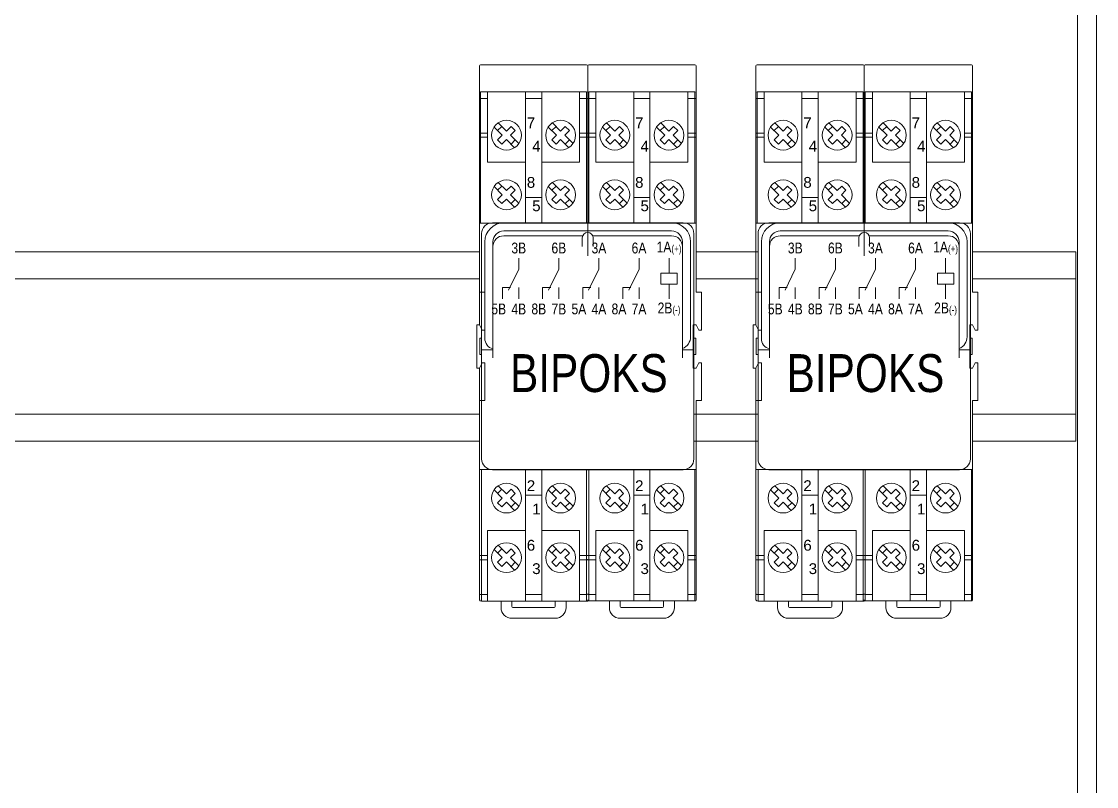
# Model space of a CAD drawing. Header units: millimetres. Extents: x 4137 to 6698, y 1400 to 3585.
# Drawn here: x 5583.4 to 5781.9, y 2159.5 to 2300.8 of the extents above; entities that cross this region are included whole.
import ezdxf

# ---------------------------------------------------------------- set-up
doc = ezdxf.new("R2010")
doc.units = ezdxf.units.MM
doc.layers.add('000-PI-Oprema', color=30, linetype='Continuous', lineweight=5)
doc.layers.add('000-PI-ORMAR', color=2, linetype='Continuous')
doc.layers.add('002-PI-Kabelska kanalica', color=150, linetype='Continuous')
doc.styles.add('NUOVO', font='txt.shx', dxfattribs={"width": 0.8, "height": 0.8})
doc.styles.get("Standard").update_dxf_attribs({"font": 'arial.ttf'})

msp = doc.modelspace()

# ---------------------------------------------------------------- linework, layer by layer
at = {"layer": '000-PI-Oprema', "color": 0, "linetype": 'ByBlock', "lineweight": 0}
for p, q in [((5668.2, 2292.78), (5687.8, 2292.78)), ((5688.2, 2292.78), (5707.8, 2292.78)), ((5719.26, 2292.78), (5738.86, 2292.78)), ((5739.26, 2292.78), (5758.86, 2292.78)), ((5668, 2292.58), (5668, 2244.78)), ((5688, 2292.58), (5688, 2257.53)), ((5708, 2292.58), (5708, 2250.78)), ((5719.06, 2292.58), (5719.06, 2244.78)), ((5739.06, 2292.58), (5739.06, 2257.53)), ((5759.06, 2292.58), (5759.06, 2250.78)), ((5668.2, 2287.78), (5668.2, 2263.53)), ((5668.2, 2287.78), (5687.8, 2287.78)), ((5669.5, 2287.78), (5669.5, 2274.78)), ((5676.5, 2287.78), (5676.5, 2263.53)), ((5679.5, 2287.78), (5679.5, 2263.53)), ((5686.5, 2287.78), (5686.5, 2274.78)), ((5687.8, 2287.78), (5687.8, 2263.53)), ((5688.2, 2287.78), (5688.2, 2263.53)), ((5688.2, 2287.78), (5707.8, 2287.78)), ((5689.5, 2287.78), (5689.5, 2274.78)), ((5696.5, 2287.78), (5696.5, 2263.53)), ((5699.5, 2287.78), (5699.5, 2263.53)), ((5706.5, 2287.78), (5706.5, 2274.78)), ((5707.8, 2287.78), (5707.8, 2263.53)), ((5719.26, 2287.78), (5719.26, 2263.53)), ((5719.26, 2287.78), (5738.86, 2287.78)), ((5720.56, 2287.78), (5720.56, 2274.78)), ((5727.56, 2287.78), (5727.56, 2263.53)), ((5730.56, 2287.78), (5730.56, 2263.53)), ((5737.56, 2287.78), (5737.56, 2274.78)), ((5738.86, 2287.78), (5738.86, 2263.53)), ((5739.26, 2287.78), (5739.26, 2263.53)), ((5739.26, 2287.78), (5758.86, 2287.78)), ((5740.56, 2287.78), (5740.56, 2274.78)), ((5747.56, 2287.78), (5747.56, 2263.53)), ((5750.56, 2287.78), (5750.56, 2263.53)), ((5757.56, 2287.78), (5757.56, 2274.78)), ((5758.86, 2287.78), (5758.86, 2263.53)), ((5669.5, 2286.56), (5668.2, 2286.56)), ((5679.5, 2286.56), (5676.5, 2286.56)), ((5687.8, 2286.56), (5686.5, 2286.56)), ((5689.5, 2286.56), (5688.2, 2286.56)), ((5699.5, 2286.56), (5696.5, 2286.56)), ((5707.8, 2286.56), (5706.5, 2286.56)), ((5720.56, 2286.56), (5719.26, 2286.56)), ((5730.56, 2286.56), (5727.56, 2286.56)), ((5738.86, 2286.56), (5737.56, 2286.56)), ((5740.56, 2286.56), (5739.26, 2286.56)), ((5750.56, 2286.56), (5747.56, 2286.56)), ((5758.86, 2286.56), (5757.56, 2286.56)), ((5670.7, 2281.29), (5672.22, 2279.78)), ((5671.37, 2280.63), (5672.15, 2281.4)), ((5671.48, 2282.07), (5673, 2280.56)), ((5673, 2280.56), (5673.84, 2281.4)), ((5673.84, 2281.4), (5674.62, 2280.63)), ((5680.7, 2281.29), (5682.22, 2279.78)), ((5681.37, 2280.63), (5682.15, 2281.4)), ((5681.48, 2282.07), (5683, 2280.56)), ((5683, 2280.56), (5683.84, 2281.4)), ((5683.84, 2281.4), (5684.62, 2280.63)), ((5690.7, 2281.29), (5692.22, 2279.78)), ((5691.37, 2280.63), (5692.15, 2281.4)), ((5691.48, 2282.07), (5693, 2280.56)), ((5693, 2280.56), (5693.84, 2281.4)), ((5693.84, 2281.4), (5694.62, 2280.63)), ((5700.7, 2281.29), (5702.22, 2279.78)), ((5701.37, 2280.63), (5702.15, 2281.4)), ((5701.48, 2282.07), (5703, 2280.56)), ((5703, 2280.56), (5703.84, 2281.4)), ((5703.84, 2281.4), (5704.62, 2280.63)), ((5721.76, 2281.29), (5723.28, 2279.78)), ((5722.43, 2280.63), (5723.21, 2281.4)), ((5722.54, 2282.07), (5724.06, 2280.56)), ((5724.06, 2280.56), (5724.91, 2281.4)), ((5724.91, 2281.4), (5725.68, 2280.63)), ((5731.76, 2281.29), (5733.28, 2279.78)), ((5732.43, 2280.63), (5733.21, 2281.4)), ((5732.54, 2282.07), (5734.06, 2280.56)), ((5734.06, 2280.56), (5734.91, 2281.4)), ((5734.91, 2281.4), (5735.68, 2280.63)), ((5741.76, 2281.29), (5743.28, 2279.78)), ((5742.43, 2280.63), (5743.21, 2281.4)), ((5742.54, 2282.07), (5744.06, 2280.56)), ((5744.06, 2280.56), (5744.91, 2281.4)), ((5744.91, 2281.4), (5745.68, 2280.63)), ((5751.76, 2281.29), (5753.28, 2279.78)), ((5752.43, 2280.63), (5753.21, 2281.4)), ((5752.54, 2282.07), (5754.06, 2280.56)), ((5754.06, 2280.56), (5754.91, 2281.4)), ((5754.91, 2281.4), (5755.68, 2280.63)), ((5668, 2279.4), (5669.5, 2279.4)), ((5668.2, 2280.19), (5669.5, 2280.19)), ((5671.37, 2278.93), (5672.22, 2279.78)), ((5671.37, 2278.93), (5672.15, 2278.15)), ((5672.15, 2278.15), (5673, 2279)), ((5673, 2279), (5674.51, 2277.48)), ((5673.77, 2279.78), (5674.62, 2280.63)), ((5673.77, 2279.78), (5675.29, 2278.26)), ((5673.84, 2278.15), (5674.62, 2278.93)), ((5681.37, 2278.93), (5682.22, 2279.78)), ((5681.37, 2278.93), (5682.15, 2278.15)), ((5682.15, 2278.15), (5683, 2279)), ((5683, 2279), (5684.51, 2277.48)), ((5683.77, 2279.78), (5684.62, 2280.63)), ((5683.77, 2279.78), (5685.29, 2278.26)), ((5683.84, 2278.15), (5684.62, 2278.93)), ((5687.8, 2280.19), (5686.5, 2280.19)), ((5688, 2279.4), (5686.5, 2279.4)), ((5688, 2279.4), (5689.5, 2279.4)), ((5688.2, 2280.19), (5689.5, 2280.19)), ((5691.37, 2278.93), (5692.22, 2279.78)), ((5691.37, 2278.93), (5692.15, 2278.15)), ((5692.15, 2278.15), (5693, 2279)), ((5693, 2279), (5694.51, 2277.48)), ((5693.77, 2279.78), (5694.62, 2280.63)), ((5693.77, 2279.78), (5695.29, 2278.26)), ((5693.84, 2278.15), (5694.62, 2278.93)), ((5701.37, 2278.93), (5702.22, 2279.78)), ((5701.37, 2278.93), (5702.15, 2278.15)), ((5702.15, 2278.15), (5703, 2279)), ((5703, 2279), (5704.51, 2277.48)), ((5703.77, 2279.78), (5704.62, 2280.63)), ((5703.77, 2279.78), (5705.29, 2278.26)), ((5703.84, 2278.15), (5704.62, 2278.93)), ((5707.8, 2280.19), (5706.5, 2280.19)), ((5708, 2279.4), (5706.5, 2279.4)), ((5719.06, 2279.4), (5720.56, 2279.4)), ((5719.26, 2280.19), (5720.56, 2280.19)), ((5722.43, 2278.93), (5723.28, 2279.78)), ((5722.43, 2278.93), (5723.21, 2278.15)), ((5723.21, 2278.15), (5724.06, 2279)), ((5724.06, 2279), (5725.57, 2277.48)), ((5724.84, 2279.78), (5725.68, 2280.63)), ((5724.84, 2279.78), (5726.35, 2278.26)), ((5724.91, 2278.15), (5725.68, 2278.93)), ((5732.43, 2278.93), (5733.28, 2279.78)), ((5732.43, 2278.93), (5733.21, 2278.15)), ((5733.21, 2278.15), (5734.06, 2279)), ((5734.06, 2279), (5735.57, 2277.48)), ((5734.84, 2279.78), (5735.68, 2280.63)), ((5734.84, 2279.78), (5736.35, 2278.26)), ((5734.91, 2278.15), (5735.68, 2278.93)), ((5738.86, 2280.19), (5737.56, 2280.19)), ((5739.06, 2279.4), (5737.56, 2279.4)), ((5739.06, 2279.4), (5740.56, 2279.4)), ((5739.26, 2280.19), (5740.56, 2280.19)), ((5742.43, 2278.93), (5743.28, 2279.78)), ((5742.43, 2278.93), (5743.21, 2278.15)), ((5743.21, 2278.15), (5744.06, 2279)), ((5744.06, 2279), (5745.57, 2277.48)), ((5744.84, 2279.78), (5745.68, 2280.63)), ((5744.84, 2279.78), (5746.35, 2278.26)), ((5744.91, 2278.15), (5745.68, 2278.93)), ((5752.43, 2278.93), (5753.28, 2279.78)), ((5752.43, 2278.93), (5753.21, 2278.15)), ((5753.21, 2278.15), (5754.06, 2279)), ((5754.06, 2279), (5755.57, 2277.48)), ((5754.84, 2279.78), (5755.68, 2280.63)), ((5754.84, 2279.78), (5756.35, 2278.26)), ((5754.91, 2278.15), (5755.68, 2278.93)), ((5758.86, 2280.19), (5757.56, 2280.19)), ((5759.06, 2279.4), (5757.56, 2279.4)), ((5669.5, 2274.78), (5676.5, 2274.78)), ((5686.5, 2274.78), (5679.5, 2274.78)), ((5689.5, 2274.78), (5696.5, 2274.78)), ((5706.5, 2274.78), (5699.5, 2274.78)), ((5720.56, 2274.78), (5727.56, 2274.78)), ((5737.56, 2274.78), (5730.56, 2274.78)), ((5740.56, 2274.78), (5747.56, 2274.78)), ((5757.56, 2274.78), (5750.56, 2274.78)), ((5671.48, 2271.07), (5673, 2269.56)), ((5681.48, 2271.07), (5683, 2269.56)), ((5691.48, 2271.07), (5693, 2269.56)), ((5701.48, 2271.07), (5703, 2269.56)), ((5722.54, 2271.07), (5724.06, 2269.56)), ((5732.54, 2271.07), (5734.06, 2269.56)), ((5742.54, 2271.07), (5744.06, 2269.56)), ((5752.54, 2271.07), (5754.06, 2269.56)), ((5670.7, 2270.29), (5672.22, 2268.78)), ((5671.37, 2269.63), (5672.15, 2270.4)), ((5673, 2269.56), (5673.84, 2270.4)), ((5673.77, 2268.78), (5674.62, 2269.63)), ((5673.84, 2270.4), (5674.62, 2269.63)), ((5680.7, 2270.29), (5682.22, 2268.78)), ((5681.37, 2269.63), (5682.15, 2270.4)), ((5683, 2269.56), (5683.84, 2270.4)), ((5683.77, 2268.78), (5684.62, 2269.63)), ((5683.84, 2270.4), (5684.62, 2269.63)), ((5690.7, 2270.29), (5692.22, 2268.78)), ((5691.37, 2269.63), (5692.15, 2270.4)), ((5693, 2269.56), (5693.84, 2270.4)), ((5693.77, 2268.78), (5694.62, 2269.63)), ((5693.84, 2270.4), (5694.62, 2269.63)), ((5700.7, 2270.29), (5702.22, 2268.78)), ((5701.37, 2269.63), (5702.15, 2270.4)), ((5703, 2269.56), (5703.84, 2270.4)), ((5703.77, 2268.78), (5704.62, 2269.63)), ((5703.84, 2270.4), (5704.62, 2269.63)), ((5721.76, 2270.29), (5723.28, 2268.78)), ((5722.43, 2269.63), (5723.21, 2270.4)), ((5724.06, 2269.56), (5724.91, 2270.4)), ((5724.84, 2268.78), (5725.68, 2269.63)), ((5724.91, 2270.4), (5725.68, 2269.63)), ((5731.76, 2270.29), (5733.28, 2268.78)), ((5732.43, 2269.63), (5733.21, 2270.4)), ((5734.06, 2269.56), (5734.91, 2270.4)), ((5734.84, 2268.78), (5735.68, 2269.63)), ((5734.91, 2270.4), (5735.68, 2269.63)), ((5741.76, 2270.29), (5743.28, 2268.78)), ((5742.43, 2269.63), (5743.21, 2270.4)), ((5744.06, 2269.56), (5744.91, 2270.4)), ((5744.84, 2268.78), (5745.68, 2269.63)), ((5744.91, 2270.4), (5745.68, 2269.63)), ((5751.76, 2270.29), (5753.28, 2268.78)), ((5752.43, 2269.63), (5753.21, 2270.4)), ((5754.06, 2269.56), (5754.91, 2270.4)), ((5754.84, 2268.78), (5755.68, 2269.63)), ((5754.91, 2270.4), (5755.68, 2269.63)), ((5671.37, 2267.93), (5672.22, 2268.78)), ((5671.37, 2267.93), (5672.15, 2267.15)), ((5672.15, 2267.15), (5673, 2268)), ((5673, 2268), (5674.51, 2266.48)), ((5673.77, 2268.78), (5675.29, 2267.26)), ((5673.84, 2267.15), (5674.62, 2267.93)), ((5679.5, 2268.26), (5676.5, 2268.26)), ((5681.37, 2267.93), (5682.22, 2268.78)), ((5681.37, 2267.93), (5682.15, 2267.15)), ((5682.15, 2267.15), (5683, 2268)), ((5683, 2268), (5684.51, 2266.48)), ((5683.77, 2268.78), (5685.29, 2267.26)), ((5683.84, 2267.15), (5684.62, 2267.93)), ((5691.37, 2267.93), (5692.22, 2268.78)), ((5691.37, 2267.93), (5692.15, 2267.15)), ((5692.15, 2267.15), (5693, 2268)), ((5693, 2268), (5694.51, 2266.48)), ((5693.77, 2268.78), (5695.29, 2267.26)), ((5693.84, 2267.15), (5694.62, 2267.93)), ((5699.5, 2268.26), (5696.5, 2268.26)), ((5701.37, 2267.93), (5702.22, 2268.78)), ((5701.37, 2267.93), (5702.15, 2267.15)), ((5702.15, 2267.15), (5703, 2268)), ((5703, 2268), (5704.51, 2266.48)), ((5703.77, 2268.78), (5705.29, 2267.26)), ((5703.84, 2267.15), (5704.62, 2267.93)), ((5722.43, 2267.93), (5723.28, 2268.78)), ((5722.43, 2267.93), (5723.21, 2267.15)), ((5723.21, 2267.15), (5724.06, 2268)), ((5724.06, 2268), (5725.57, 2266.48)), ((5724.84, 2268.78), (5726.35, 2267.26)), ((5724.91, 2267.15), (5725.68, 2267.93)), ((5730.56, 2268.26), (5727.56, 2268.26)), ((5732.43, 2267.93), (5733.28, 2268.78)), ((5732.43, 2267.93), (5733.21, 2267.15)), ((5733.21, 2267.15), (5734.06, 2268)), ((5734.06, 2268), (5735.57, 2266.48)), ((5734.84, 2268.78), (5736.35, 2267.26)), ((5734.91, 2267.15), (5735.68, 2267.93)), ((5742.43, 2267.93), (5743.28, 2268.78)), ((5742.43, 2267.93), (5743.21, 2267.15)), ((5743.21, 2267.15), (5744.06, 2268)), ((5744.06, 2268), (5745.57, 2266.48)), ((5744.84, 2268.78), (5746.35, 2267.26)), ((5744.91, 2267.15), (5745.68, 2267.93)), ((5750.56, 2268.26), (5747.56, 2268.26)), ((5752.43, 2267.93), (5753.28, 2268.78)), ((5752.43, 2267.93), (5753.21, 2267.15)), ((5753.21, 2267.15), (5754.06, 2268)), ((5754.06, 2268), (5755.57, 2266.48)), ((5754.84, 2268.78), (5756.35, 2267.26)), ((5754.91, 2267.15), (5755.68, 2267.93)), ((5668, 2263.53), (5688, 2263.53)), ((5705.6, 2263.61), (5670.4, 2263.61)), ((5672.5, 2263.61), (5703.5, 2263.61)), ((5688, 2263.53), (5708, 2263.53)), ((5719.06, 2263.53), (5739.06, 2263.53)), ((5756.66, 2263.61), (5721.46, 2263.61)), ((5723.56, 2263.61), (5754.56, 2263.61)), ((5739.06, 2263.53), (5759.06, 2263.53)), ((5668.4, 2261.61), (5668.4, 2220.01)), ((5672.5, 2262.11), (5703.5, 2262.11)), ((5687.08, 2261.21), (5672.5, 2261.21)), ((5703.5, 2261.21), (5688.91, 2261.21)), ((5707.6, 2220.01), (5707.6, 2261.61)), ((5719.46, 2261.61), (5719.46, 2220.01)), ((5723.56, 2262.11), (5754.56, 2262.11)), ((5738.14, 2261.21), (5723.56, 2261.21)), ((5754.56, 2261.21), (5739.97, 2261.21)), ((5758.66, 2220.01), (5758.66, 2261.61)), ((5669, 2260.11), (5669, 2242.26)), ((5670.5, 2260.11), (5670.5, 2242.26)), ((5670.5, 2259.21), (5670.5, 2238.66)), ((5687, 2260.81), (5687, 2259.21)), ((5689, 2260.81), (5689, 2259.21)), ((5705.5, 2260.11), (5705.5, 2238.66)), ((5707, 2260.11), (5707, 2242.56)), ((5720.06, 2260.11), (5720.06, 2242.26)), ((5721.56, 2260.11), (5721.56, 2242.26)), ((5721.56, 2259.21), (5721.56, 2238.66)), ((5738.06, 2260.81), (5738.06, 2259.21)), ((5740.06, 2260.81), (5740.06, 2259.21)), ((5756.56, 2260.11), (5756.56, 2238.66)), ((5758.06, 2260.11), (5758.06, 2242.56)), ((5675.27, 2257.06), (5675.27, 2255.06)), ((5682.67, 2257.06), (5682.67, 2255.06)), ((5690.07, 2257.06), (5690.07, 2255.06)), ((5697.47, 2257.06), (5697.47, 2255.06)), ((5703.02, 2257.06), (5703.02, 2254.31)), ((5726.33, 2257.06), (5726.33, 2255.06)), ((5733.73, 2257.06), (5733.73, 2255.06)), ((5741.13, 2257.06), (5741.13, 2255.06)), ((5748.53, 2257.06), (5748.53, 2255.06)), ((5754.08, 2257.06), (5754.08, 2254.31)), ((5675.27, 2255.06), (5673.37, 2251.16)), ((5682.67, 2255.06), (5680.77, 2251.16)), ((5690.07, 2255.06), (5688.17, 2251.16)), ((5697.47, 2255.06), (5695.57, 2251.16)), ((5726.33, 2255.06), (5724.43, 2251.16)), ((5733.73, 2255.06), (5731.83, 2251.16)), ((5741.13, 2255.06), (5739.23, 2251.16)), ((5748.53, 2255.06), (5746.63, 2251.16)), ((5701.52, 2252.31), (5701.52, 2254.31)), ((5701.52, 2254.31), (5704.52, 2254.31)), ((5701.52, 2252.31), (5701.52, 2254.31)), ((5704.52, 2254.31), (5704.52, 2252.31)), ((5704.52, 2254.31), (5704.52, 2252.31)), ((5752.58, 2252.31), (5752.58, 2254.31)), ((5752.58, 2254.31), (5755.58, 2254.31)), ((5752.58, 2252.31), (5752.58, 2254.31)), ((5755.58, 2254.31), (5755.58, 2252.31)), ((5755.58, 2254.31), (5755.58, 2252.31)), ((5672.27, 2249.56), (5672.27, 2251.66)), ((5673.77, 2251.66), (5672.27, 2251.66)), ((5675.27, 2249.56), (5675.27, 2251.66)), ((5679.67, 2249.56), (5679.67, 2251.66)), ((5681.17, 2251.66), (5679.67, 2251.66)), ((5682.67, 2249.56), (5682.67, 2251.66)), ((5687.07, 2249.56), (5687.07, 2251.66)), ((5688.57, 2251.66), (5687.07, 2251.66)), ((5690.07, 2249.56), (5690.07, 2251.66)), ((5694.47, 2249.56), (5694.47, 2251.66)), ((5695.97, 2251.66), (5694.47, 2251.66)), ((5697.47, 2249.56), (5697.47, 2251.66)), ((5701.52, 2252.31), (5704.52, 2252.31)), ((5703.02, 2249.56), (5703.02, 2252.31)), ((5723.33, 2249.56), (5723.33, 2251.66)), ((5724.83, 2251.66), (5723.33, 2251.66)), ((5726.33, 2249.56), (5726.33, 2251.66)), ((5730.73, 2249.56), (5730.73, 2251.66)), ((5732.23, 2251.66), (5730.73, 2251.66)), ((5733.73, 2249.56), (5733.73, 2251.66)), ((5738.13, 2249.56), (5738.13, 2251.66)), ((5739.63, 2251.66), (5738.13, 2251.66)), ((5741.13, 2249.56), (5741.13, 2251.66)), ((5745.53, 2249.56), (5745.53, 2251.66)), ((5747.03, 2251.66), (5745.53, 2251.66)), ((5748.53, 2249.56), (5748.53, 2251.66)), ((5752.58, 2252.31), (5755.58, 2252.31)), ((5754.08, 2249.56), (5754.08, 2252.31)), ((5668, 2250.78), (5669, 2250.78)), ((5669, 2250.78), (5669, 2243.78)), ((5708, 2250.78), (5709, 2250.78)), ((5709, 2250.78), (5709, 2243.78)), ((5719.06, 2250.78), (5720.06, 2250.78)), ((5720.06, 2250.78), (5720.06, 2243.78)), ((5759.06, 2250.78), (5760.06, 2250.78)), ((5760.06, 2250.78), (5760.06, 2243.78)), ((5667.5, 2236.78), (5667.5, 2244.78)), ((5667.5, 2244.78), (5668, 2244.78)), ((5668, 2244.78), (5668.5, 2243.78)), ((5668.5, 2243.78), (5669, 2243.78)), ((5707.5, 2244.78), (5707.5, 2236.78)), ((5708, 2244.78), (5707.5, 2244.78)), ((5708.5, 2243.78), (5708, 2244.78)), ((5709, 2243.78), (5708.5, 2243.78)), ((5718.56, 2236.78), (5718.56, 2244.78)), ((5718.56, 2244.78), (5719.06, 2244.78)), ((5719.06, 2244.78), (5719.56, 2243.78)), ((5719.56, 2243.78), (5720.06, 2243.78)), ((5758.56, 2244.78), (5758.56, 2236.78)), ((5759.06, 2244.78), (5758.56, 2244.78)), ((5759.56, 2243.78), (5759.06, 2244.78)), ((5760.06, 2243.78), (5759.56, 2243.78)), ((5668.05, 2242.31), (5668.05, 2239.31)), ((5668.4, 2242.31), (5668.05, 2242.31)), ((5707.95, 2242.31), (5707.6, 2242.31)), ((5707.95, 2242.31), (5707.95, 2239.31)), ((5719.11, 2242.31), (5719.11, 2239.31)), ((5719.46, 2242.31), (5719.11, 2242.31)), ((5759.01, 2242.31), (5758.66, 2242.31)), ((5759.01, 2242.31), (5759.01, 2239.31)), ((5668.4, 2239.31), (5668.05, 2239.31)), ((5670.5, 2240.16), (5668.4, 2240.16)), ((5705.5, 2240.16), (5707.6, 2240.16)), ((5707.95, 2239.31), (5707.6, 2239.31)), ((5719.46, 2239.31), (5719.11, 2239.31)), ((5721.56, 2240.16), (5719.46, 2240.16)), ((5756.56, 2240.16), (5758.66, 2240.16)), ((5759.01, 2239.31), (5758.66, 2239.31)), ((5668.5, 2237.78), (5668, 2236.78)), ((5669, 2237.78), (5668.5, 2237.78)), ((5669, 2237.78), (5669, 2230.78)), ((5708, 2236.78), (5708.5, 2237.78)), ((5709, 2237.78), (5708.5, 2237.78)), ((5709, 2237.78), (5709, 2230.78)), ((5719.56, 2237.78), (5719.06, 2236.78)), ((5720.06, 2237.78), (5719.56, 2237.78)), ((5720.06, 2237.78), (5720.06, 2230.78)), ((5759.06, 2236.78), (5759.56, 2237.78)), ((5760.06, 2237.78), (5759.56, 2237.78)), ((5760.06, 2237.78), (5760.06, 2230.78)), ((5668, 2236.78), (5667.5, 2236.78)), ((5668, 2236.78), (5668, 2193.98)), ((5708, 2236.78), (5707.5, 2236.78)), ((5719.06, 2236.78), (5718.56, 2236.78)), ((5719.06, 2236.78), (5719.06, 2193.98)), ((5759.06, 2236.78), (5758.56, 2236.78)), ((5668, 2230.78), (5669, 2230.78)), ((5708, 2230.78), (5708, 2193.98)), ((5708, 2230.78), (5709, 2230.78)), ((5719.06, 2230.78), (5720.06, 2230.78)), ((5759.06, 2230.78), (5759.06, 2193.98)), ((5759.06, 2230.78), (5760.06, 2230.78)), ((5668, 2218.03), (5688, 2218.03)), ((5668.4, 2218.01), (5668.4, 2193.76)), ((5670.4, 2218.01), (5705.6, 2218.01)), ((5676.5, 2218.03), (5676.5, 2193.78)), ((5679.5, 2218.03), (5679.5, 2193.78)), ((5687.8, 2218.03), (5687.8, 2193.78)), ((5688, 2218.03), (5708, 2218.03)), ((5688.2, 2218.03), (5688.2, 2193.78)), ((5696.5, 2218.03), (5696.5, 2193.78)), ((5699.5, 2218.03), (5699.5, 2193.78)), ((5707.8, 2218.03), (5707.8, 2193.78)), ((5719.06, 2218.03), (5739.06, 2218.03)), ((5719.46, 2218.01), (5719.46, 2193.76)), ((5721.46, 2218.01), (5756.66, 2218.01)), ((5727.56, 2218.03), (5727.56, 2193.78)), ((5730.56, 2218.03), (5730.56, 2193.78)), ((5738.86, 2218.03), (5738.86, 2193.78)), ((5739.06, 2218.03), (5759.06, 2218.03)), ((5739.26, 2218.03), (5739.26, 2193.78)), ((5747.56, 2218.03), (5747.56, 2193.78)), ((5750.56, 2218.03), (5750.56, 2193.78)), ((5758.86, 2218.03), (5758.86, 2193.78)), ((5670.7, 2214.29), (5672.22, 2212.78)), ((5671.37, 2213.63), (5672.15, 2214.4)), ((5671.48, 2215.07), (5673, 2213.56)), ((5673, 2213.56), (5673.84, 2214.4)), ((5673.77, 2212.78), (5674.62, 2213.63)), ((5673.84, 2214.4), (5674.62, 2213.63)), ((5679.5, 2213.29), (5676.5, 2213.29)), ((5680.7, 2214.29), (5682.22, 2212.78)), ((5681.37, 2213.63), (5682.15, 2214.4)), ((5681.48, 2215.07), (5683, 2213.56)), ((5683, 2213.56), (5683.84, 2214.4)), ((5683.77, 2212.78), (5684.62, 2213.63)), ((5683.84, 2214.4), (5684.62, 2213.63)), ((5690.7, 2214.29), (5692.22, 2212.78)), ((5691.37, 2213.63), (5692.15, 2214.4)), ((5691.48, 2215.07), (5693, 2213.56)), ((5693, 2213.56), (5693.84, 2214.4)), ((5693.77, 2212.78), (5694.62, 2213.63)), ((5693.84, 2214.4), (5694.62, 2213.63)), ((5699.5, 2213.29), (5696.5, 2213.29)), ((5700.7, 2214.29), (5702.22, 2212.78)), ((5701.37, 2213.63), (5702.15, 2214.4)), ((5701.48, 2215.07), (5703, 2213.56)), ((5703, 2213.56), (5703.84, 2214.4)), ((5703.77, 2212.78), (5704.62, 2213.63)), ((5703.84, 2214.4), (5704.62, 2213.63)), ((5721.76, 2214.29), (5723.28, 2212.78)), ((5722.43, 2213.63), (5723.21, 2214.4)), ((5722.54, 2215.07), (5724.06, 2213.56)), ((5724.06, 2213.56), (5724.91, 2214.4)), ((5724.84, 2212.78), (5725.68, 2213.63)), ((5724.91, 2214.4), (5725.68, 2213.63)), ((5730.56, 2213.29), (5727.56, 2213.29)), ((5731.76, 2214.29), (5733.28, 2212.78)), ((5732.43, 2213.63), (5733.21, 2214.4)), ((5732.54, 2215.07), (5734.06, 2213.56)), ((5734.06, 2213.56), (5734.91, 2214.4)), ((5734.84, 2212.78), (5735.68, 2213.63)), ((5734.91, 2214.4), (5735.68, 2213.63)), ((5741.76, 2214.29), (5743.28, 2212.78)), ((5742.43, 2213.63), (5743.21, 2214.4)), ((5742.54, 2215.07), (5744.06, 2213.56)), ((5744.06, 2213.56), (5744.91, 2214.4)), ((5744.84, 2212.78), (5745.68, 2213.63)), ((5744.91, 2214.4), (5745.68, 2213.63)), ((5750.56, 2213.29), (5747.56, 2213.29)), ((5751.76, 2214.29), (5753.28, 2212.78)), ((5752.43, 2213.63), (5753.21, 2214.4)), ((5752.54, 2215.07), (5754.06, 2213.56)), ((5754.06, 2213.56), (5754.91, 2214.4)), ((5754.84, 2212.78), (5755.68, 2213.63)), ((5754.91, 2214.4), (5755.68, 2213.63)), ((5671.37, 2211.93), (5672.22, 2212.78)), ((5671.37, 2211.93), (5672.15, 2211.15)), ((5672.15, 2211.15), (5673, 2212)), ((5673, 2212), (5674.51, 2210.48)), ((5673.77, 2212.78), (5675.29, 2211.26)), ((5673.84, 2211.15), (5674.62, 2211.93)), ((5681.37, 2211.93), (5682.22, 2212.78)), ((5681.37, 2211.93), (5682.15, 2211.15)), ((5682.15, 2211.15), (5683, 2212)), ((5683, 2212), (5684.51, 2210.48)), ((5683.77, 2212.78), (5685.29, 2211.26)), ((5683.84, 2211.15), (5684.62, 2211.93)), ((5691.37, 2211.93), (5692.22, 2212.78)), ((5691.37, 2211.93), (5692.15, 2211.15)), ((5692.15, 2211.15), (5693, 2212)), ((5693, 2212), (5694.51, 2210.48)), ((5693.77, 2212.78), (5695.29, 2211.26)), ((5693.84, 2211.15), (5694.62, 2211.93)), ((5701.37, 2211.93), (5702.22, 2212.78)), ((5701.37, 2211.93), (5702.15, 2211.15)), ((5702.15, 2211.15), (5703, 2212)), ((5703, 2212), (5704.51, 2210.48)), ((5703.77, 2212.78), (5705.29, 2211.26)), ((5703.84, 2211.15), (5704.62, 2211.93)), ((5722.43, 2211.93), (5723.28, 2212.78)), ((5722.43, 2211.93), (5723.21, 2211.15)), ((5723.21, 2211.15), (5724.06, 2212)), ((5724.06, 2212), (5725.57, 2210.48)), ((5724.84, 2212.78), (5726.35, 2211.26)), ((5724.91, 2211.15), (5725.68, 2211.93)), ((5732.43, 2211.93), (5733.28, 2212.78)), ((5732.43, 2211.93), (5733.21, 2211.15)), ((5733.21, 2211.15), (5734.06, 2212)), ((5734.06, 2212), (5735.57, 2210.48)), ((5734.84, 2212.78), (5736.35, 2211.26)), ((5734.91, 2211.15), (5735.68, 2211.93)), ((5742.43, 2211.93), (5743.28, 2212.78)), ((5742.43, 2211.93), (5743.21, 2211.15)), ((5743.21, 2211.15), (5744.06, 2212)), ((5744.06, 2212), (5745.57, 2210.48)), ((5744.84, 2212.78), (5746.35, 2211.26)), ((5744.91, 2211.15), (5745.68, 2211.93)), ((5752.43, 2211.93), (5753.28, 2212.78)), ((5752.43, 2211.93), (5753.21, 2211.15)), ((5753.21, 2211.15), (5754.06, 2212)), ((5754.06, 2212), (5755.57, 2210.48)), ((5754.84, 2212.78), (5756.35, 2211.26)), ((5754.91, 2211.15), (5755.68, 2211.93)), ((5669.5, 2206.78), (5669.5, 2193.78)), ((5669.5, 2206.78), (5676.5, 2206.78)), ((5686.5, 2206.78), (5679.5, 2206.78)), ((5686.5, 2206.78), (5686.5, 2193.78)), ((5689.5, 2206.78), (5689.5, 2193.78)), ((5689.5, 2206.78), (5696.5, 2206.78)), ((5706.5, 2206.78), (5699.5, 2206.78)), ((5706.5, 2206.78), (5706.5, 2193.78)), ((5720.56, 2206.78), (5720.56, 2193.78)), ((5720.56, 2206.78), (5727.56, 2206.78)), ((5737.56, 2206.78), (5730.56, 2206.78)), ((5737.56, 2206.78), (5737.56, 2193.78)), ((5740.56, 2206.78), (5740.56, 2193.78)), ((5740.56, 2206.78), (5747.56, 2206.78)), ((5757.56, 2206.78), (5750.56, 2206.78)), ((5757.56, 2206.78), (5757.56, 2193.78)), ((5671.37, 2202.63), (5672.15, 2203.4)), ((5671.48, 2204.07), (5673, 2202.56)), ((5673, 2202.56), (5673.84, 2203.4)), ((5673.84, 2203.4), (5674.62, 2202.63)), ((5681.37, 2202.63), (5682.15, 2203.4)), ((5681.48, 2204.07), (5683, 2202.56)), ((5683, 2202.56), (5683.84, 2203.4)), ((5683.84, 2203.4), (5684.62, 2202.63)), ((5691.37, 2202.63), (5692.15, 2203.4)), ((5691.48, 2204.07), (5693, 2202.56)), ((5693, 2202.56), (5693.84, 2203.4)), ((5693.84, 2203.4), (5694.62, 2202.63)), ((5701.37, 2202.63), (5702.15, 2203.4)), ((5701.48, 2204.07), (5703, 2202.56)), ((5703, 2202.56), (5703.84, 2203.4)), ((5703.84, 2203.4), (5704.62, 2202.63)), ((5722.43, 2202.63), (5723.21, 2203.4)), ((5722.54, 2204.07), (5724.06, 2202.56)), ((5724.06, 2202.56), (5724.91, 2203.4)), ((5724.91, 2203.4), (5725.68, 2202.63)), ((5732.43, 2202.63), (5733.21, 2203.4)), ((5732.54, 2204.07), (5734.06, 2202.56)), ((5734.06, 2202.56), (5734.91, 2203.4)), ((5734.91, 2203.4), (5735.68, 2202.63)), ((5742.43, 2202.63), (5743.21, 2203.4)), ((5742.54, 2204.07), (5744.06, 2202.56)), ((5744.06, 2202.56), (5744.91, 2203.4)), ((5744.91, 2203.4), (5745.68, 2202.63)), ((5752.43, 2202.63), (5753.21, 2203.4)), ((5752.54, 2204.07), (5754.06, 2202.56)), ((5754.06, 2202.56), (5754.91, 2203.4)), ((5754.91, 2203.4), (5755.68, 2202.63)), ((5668, 2202.16), (5669.5, 2202.16)), ((5670.7, 2203.29), (5672.22, 2201.78)), ((5671.37, 2200.93), (5672.22, 2201.78)), ((5673.77, 2201.78), (5674.62, 2202.63)), ((5673.77, 2201.78), (5675.29, 2200.26)), ((5680.7, 2203.29), (5682.22, 2201.78)), ((5681.37, 2200.93), (5682.22, 2201.78)), ((5683.77, 2201.78), (5684.62, 2202.63)), ((5683.77, 2201.78), (5685.29, 2200.26)), ((5686.5, 2202.16), (5688, 2202.16)), ((5688, 2202.16), (5689.5, 2202.16)), ((5690.7, 2203.29), (5692.22, 2201.78)), ((5691.37, 2200.93), (5692.22, 2201.78)), ((5693.77, 2201.78), (5694.62, 2202.63)), ((5693.77, 2201.78), (5695.29, 2200.26)), ((5700.7, 2203.29), (5702.22, 2201.78)), ((5701.37, 2200.93), (5702.22, 2201.78)), ((5703.77, 2201.78), (5704.62, 2202.63)), ((5703.77, 2201.78), (5705.29, 2200.26)), ((5706.5, 2202.16), (5708, 2202.16)), ((5719.06, 2202.16), (5720.56, 2202.16)), ((5721.76, 2203.29), (5723.28, 2201.78)), ((5722.43, 2200.93), (5723.28, 2201.78)), ((5724.84, 2201.78), (5725.68, 2202.63)), ((5724.84, 2201.78), (5726.35, 2200.26)), ((5731.76, 2203.29), (5733.28, 2201.78)), ((5732.43, 2200.93), (5733.28, 2201.78)), ((5734.84, 2201.78), (5735.68, 2202.63)), ((5734.84, 2201.78), (5736.35, 2200.26)), ((5737.56, 2202.16), (5739.06, 2202.16)), ((5739.06, 2202.16), (5740.56, 2202.16)), ((5741.76, 2203.29), (5743.28, 2201.78)), ((5742.43, 2200.93), (5743.28, 2201.78)), ((5744.84, 2201.78), (5745.68, 2202.63)), ((5744.84, 2201.78), (5746.35, 2200.26)), ((5751.76, 2203.29), (5753.28, 2201.78)), ((5752.43, 2200.93), (5753.28, 2201.78)), ((5754.84, 2201.78), (5755.68, 2202.63)), ((5754.84, 2201.78), (5756.35, 2200.26)), ((5757.56, 2202.16), (5759.06, 2202.16)), ((5668.2, 2201.37), (5669.5, 2201.37)), ((5671.37, 2200.93), (5672.15, 2200.15)), ((5672.15, 2200.15), (5673, 2201)), ((5673, 2201), (5674.51, 2199.48)), ((5673.84, 2200.15), (5674.62, 2200.93)), ((5681.37, 2200.93), (5682.15, 2200.15)), ((5682.15, 2200.15), (5683, 2201)), ((5683, 2201), (5684.51, 2199.48)), ((5683.84, 2200.15), (5684.62, 2200.93)), ((5687.8, 2201.37), (5686.5, 2201.37)), ((5688.2, 2201.37), (5689.5, 2201.37)), ((5691.37, 2200.93), (5692.15, 2200.15)), ((5692.15, 2200.15), (5693, 2201)), ((5693, 2201), (5694.51, 2199.48)), ((5693.84, 2200.15), (5694.62, 2200.93)), ((5701.37, 2200.93), (5702.15, 2200.15)), ((5702.15, 2200.15), (5703, 2201)), ((5703, 2201), (5704.51, 2199.48)), ((5703.84, 2200.15), (5704.62, 2200.93)), ((5707.8, 2201.37), (5706.5, 2201.37)), ((5719.26, 2201.37), (5720.56, 2201.37)), ((5722.43, 2200.93), (5723.21, 2200.15)), ((5723.21, 2200.15), (5724.06, 2201)), ((5724.06, 2201), (5725.57, 2199.48)), ((5724.91, 2200.15), (5725.68, 2200.93)), ((5732.43, 2200.93), (5733.21, 2200.15)), ((5733.21, 2200.15), (5734.06, 2201)), ((5734.06, 2201), (5735.57, 2199.48)), ((5734.91, 2200.15), (5735.68, 2200.93)), ((5738.86, 2201.37), (5737.56, 2201.37)), ((5739.26, 2201.37), (5740.56, 2201.37)), ((5742.43, 2200.93), (5743.21, 2200.15)), ((5743.21, 2200.15), (5744.06, 2201)), ((5744.06, 2201), (5745.57, 2199.48)), ((5744.91, 2200.15), (5745.68, 2200.93)), ((5752.43, 2200.93), (5753.21, 2200.15)), ((5753.21, 2200.15), (5754.06, 2201)), ((5754.06, 2201), (5755.57, 2199.48)), ((5754.91, 2200.15), (5755.68, 2200.93)), ((5758.86, 2201.37), (5757.56, 2201.37)), ((5669.5, 2194.99), (5668.2, 2194.99)), ((5668.4, 2193.76), (5688, 2193.76)), ((5672, 2192.58), (5672, 2193.78)), ((5674, 2192.78), (5674, 2193.78)), ((5679.5, 2194.99), (5676.5, 2194.99)), ((5682, 2193.78), (5682, 2192.78)), ((5684, 2193.78), (5684, 2192.58)), ((5687.8, 2194.99), (5686.5, 2194.99)), ((5689.5, 2194.99), (5688.2, 2194.99)), ((5688.2, 2193.78), (5707.8, 2193.78)), ((5692, 2192.58), (5692, 2193.78)), ((5694, 2192.78), (5694, 2193.78)), ((5699.5, 2194.99), (5696.5, 2194.99)), ((5702, 2193.78), (5702, 2192.78)), ((5704, 2193.78), (5704, 2192.58)), ((5707.8, 2194.99), (5706.5, 2194.99)), ((5720.56, 2194.99), (5719.26, 2194.99)), ((5719.46, 2193.76), (5739.06, 2193.76)), ((5723.06, 2192.58), (5723.06, 2193.78)), ((5725.06, 2192.78), (5725.06, 2193.78)), ((5730.56, 2194.99), (5727.56, 2194.99)), ((5733.06, 2193.78), (5733.06, 2192.78)), ((5735.06, 2193.78), (5735.06, 2192.58)), ((5738.86, 2194.99), (5737.56, 2194.99)), ((5740.56, 2194.99), (5739.26, 2194.99)), ((5739.26, 2193.78), (5758.86, 2193.78)), ((5743.06, 2192.58), (5743.06, 2193.78)), ((5745.06, 2192.78), (5745.06, 2193.78)), ((5750.56, 2194.99), (5747.56, 2194.99)), ((5753.06, 2193.78), (5753.06, 2192.78)), ((5755.06, 2193.78), (5755.06, 2192.58)), ((5758.86, 2194.99), (5757.56, 2194.99)), ((5681.8, 2192.58), (5674.2, 2192.58)), ((5701.8, 2192.58), (5694.2, 2192.58)), ((5732.86, 2192.58), (5725.26, 2192.58)), ((5752.86, 2192.58), (5745.26, 2192.58)), ((5682, 2190.58), (5674, 2190.58)), ((5702, 2190.58), (5694, 2190.58)), ((5733.06, 2190.58), (5725.06, 2190.58)), ((5753.06, 2190.58), (5745.06, 2190.58))]:
    msp.add_line(p, q, dxfattribs=at)
for points in [[(5668, 2286.48), (5668, 2286.49), (5668, 2286.5), (5668.01, 2286.51), (5668.02, 2286.52), (5668.04, 2286.53), (5668.05, 2286.54), (5668.07, 2286.55), (5668.1, 2286.55), (5668.12, 2286.56), (5668.14, 2286.56), (5668.17, 2286.56), (5668.2, 2286.56)], [(5688, 2286.48), (5687.99, 2286.49), (5687.99, 2286.5), (5687.98, 2286.51), (5687.97, 2286.52), (5687.95, 2286.53), (5687.94, 2286.54), (5687.92, 2286.55), (5687.9, 2286.55), (5687.87, 2286.56), (5687.85, 2286.56), (5687.82, 2286.56), (5687.8, 2286.56)], [(5688, 2286.48), (5688, 2286.49), (5688, 2286.5), (5688.01, 2286.51), (5688.02, 2286.52), (5688.04, 2286.53), (5688.05, 2286.54), (5688.07, 2286.55), (5688.1, 2286.55), (5688.12, 2286.56), (5688.14, 2286.56), (5688.17, 2286.56), (5688.2, 2286.56)], [(5708, 2286.48), (5707.99, 2286.49), (5707.99, 2286.5), (5707.98, 2286.51), (5707.97, 2286.52), (5707.95, 2286.53), (5707.94, 2286.54), (5707.92, 2286.55), (5707.9, 2286.55), (5707.87, 2286.56), (5707.85, 2286.56), (5707.82, 2286.56), (5707.8, 2286.56)], [(5719.06, 2286.48), (5719.06, 2286.49), (5719.06, 2286.5), (5719.07, 2286.51), (5719.08, 2286.52), (5719.1, 2286.53), (5719.12, 2286.54), (5719.14, 2286.55), (5719.16, 2286.55), (5719.18, 2286.56), (5719.21, 2286.56), (5719.23, 2286.56), (5719.26, 2286.56)], [(5739.06, 2286.48), (5739.06, 2286.49), (5739.05, 2286.5), (5739.04, 2286.51), (5739.03, 2286.52), (5739.02, 2286.53), (5739, 2286.54), (5738.98, 2286.55), (5738.96, 2286.55), (5738.93, 2286.56), (5738.91, 2286.56), (5738.88, 2286.56), (5738.86, 2286.56)], [(5739.06, 2286.48), (5739.06, 2286.49), (5739.06, 2286.5), (5739.07, 2286.51), (5739.08, 2286.52), (5739.1, 2286.53), (5739.12, 2286.54), (5739.14, 2286.55), (5739.16, 2286.55), (5739.18, 2286.56), (5739.21, 2286.56), (5739.23, 2286.56), (5739.26, 2286.56)], [(5759.06, 2286.48), (5759.06, 2286.49), (5759.05, 2286.5), (5759.04, 2286.51), (5759.03, 2286.52), (5759.02, 2286.53), (5759, 2286.54), (5758.98, 2286.55), (5758.96, 2286.55), (5758.93, 2286.56), (5758.91, 2286.56), (5758.88, 2286.56), (5758.86, 2286.56)], [(5668.2, 2280.19), (5668.17, 2280.19), (5668.14, 2280.18), (5668.12, 2280.18), (5668.1, 2280.18), (5668.07, 2280.17), (5668.05, 2280.16), (5668.04, 2280.16), (5668.02, 2280.15), (5668.01, 2280.14), (5668, 2280.13), (5668, 2280.12), (5668, 2280.11)], [(5687.8, 2280.19), (5687.82, 2280.19), (5687.85, 2280.18), (5687.87, 2280.18), (5687.9, 2280.18), (5687.92, 2280.17), (5687.94, 2280.16), (5687.95, 2280.16), (5687.97, 2280.15), (5687.98, 2280.14), (5687.99, 2280.13), (5687.99, 2280.12), (5688, 2280.11)], [(5688.2, 2280.19), (5688.17, 2280.19), (5688.14, 2280.18), (5688.12, 2280.18), (5688.1, 2280.18), (5688.07, 2280.17), (5688.05, 2280.16), (5688.04, 2280.16), (5688.02, 2280.15), (5688.01, 2280.14), (5688, 2280.13), (5688, 2280.12), (5688, 2280.11)], [(5707.8, 2280.19), (5707.82, 2280.19), (5707.85, 2280.18), (5707.87, 2280.18), (5707.9, 2280.18), (5707.92, 2280.17), (5707.94, 2280.16), (5707.95, 2280.16), (5707.97, 2280.15), (5707.98, 2280.14), (5707.99, 2280.13), (5707.99, 2280.12), (5708, 2280.11)], [(5719.26, 2280.19), (5719.23, 2280.19), (5719.21, 2280.18), (5719.18, 2280.18), (5719.16, 2280.18), (5719.14, 2280.17), (5719.12, 2280.16), (5719.1, 2280.16), (5719.08, 2280.15), (5719.07, 2280.14), (5719.06, 2280.13), (5719.06, 2280.12), (5719.06, 2280.11)], [(5738.86, 2280.19), (5738.88, 2280.19), (5738.91, 2280.18), (5738.93, 2280.18), (5738.96, 2280.18), (5738.98, 2280.17), (5739, 2280.16), (5739.02, 2280.16), (5739.03, 2280.15), (5739.04, 2280.14), (5739.05, 2280.13), (5739.06, 2280.12), (5739.06, 2280.11)], [(5739.26, 2280.19), (5739.23, 2280.19), (5739.21, 2280.18), (5739.18, 2280.18), (5739.16, 2280.18), (5739.14, 2280.17), (5739.12, 2280.16), (5739.1, 2280.16), (5739.08, 2280.15), (5739.07, 2280.14), (5739.06, 2280.13), (5739.06, 2280.12), (5739.06, 2280.11)], [(5758.86, 2280.19), (5758.88, 2280.19), (5758.91, 2280.18), (5758.93, 2280.18), (5758.96, 2280.18), (5758.98, 2280.17), (5759, 2280.16), (5759.02, 2280.16), (5759.03, 2280.15), (5759.04, 2280.14), (5759.05, 2280.13), (5759.06, 2280.12), (5759.06, 2280.11)], [(5668.2, 2201.37), (5668.17, 2201.37), (5668.14, 2201.37), (5668.12, 2201.38), (5668.1, 2201.38), (5668.07, 2201.39), (5668.05, 2201.39), (5668.04, 2201.4), (5668.02, 2201.41), (5668.01, 2201.42), (5668, 2201.43), (5668, 2201.44), (5668, 2201.45)], [(5688, 2201.45), (5687.99, 2201.44), (5687.99, 2201.43), (5687.98, 2201.42), (5687.97, 2201.41), (5687.95, 2201.4), (5687.94, 2201.39), (5687.92, 2201.39), (5687.9, 2201.38), (5687.87, 2201.38), (5687.85, 2201.37), (5687.82, 2201.37), (5687.8, 2201.37)], [(5688.2, 2201.37), (5688.17, 2201.37), (5688.14, 2201.37), (5688.12, 2201.38), (5688.1, 2201.38), (5688.07, 2201.39), (5688.05, 2201.39), (5688.04, 2201.4), (5688.02, 2201.41), (5688.01, 2201.42), (5688, 2201.43), (5688, 2201.44), (5688, 2201.45)], [(5708, 2201.45), (5707.99, 2201.44), (5707.99, 2201.43), (5707.98, 2201.42), (5707.97, 2201.41), (5707.95, 2201.4), (5707.94, 2201.39), (5707.92, 2201.39), (5707.9, 2201.38), (5707.87, 2201.38), (5707.85, 2201.37), (5707.82, 2201.37), (5707.8, 2201.37)], [(5719.26, 2201.37), (5719.23, 2201.37), (5719.21, 2201.37), (5719.18, 2201.38), (5719.16, 2201.38), (5719.14, 2201.39), (5719.12, 2201.39), (5719.1, 2201.4), (5719.08, 2201.41), (5719.07, 2201.42), (5719.06, 2201.43), (5719.06, 2201.44), (5719.06, 2201.45)], [(5739.06, 2201.45), (5739.06, 2201.44), (5739.05, 2201.43), (5739.04, 2201.42), (5739.03, 2201.41), (5739.02, 2201.4), (5739, 2201.39), (5738.98, 2201.39), (5738.96, 2201.38), (5738.93, 2201.38), (5738.91, 2201.37), (5738.88, 2201.37), (5738.86, 2201.37)], [(5739.26, 2201.37), (5739.23, 2201.37), (5739.21, 2201.37), (5739.18, 2201.38), (5739.16, 2201.38), (5739.14, 2201.39), (5739.12, 2201.39), (5739.1, 2201.4), (5739.08, 2201.41), (5739.07, 2201.42), (5739.06, 2201.43), (5739.06, 2201.44), (5739.06, 2201.45)], [(5759.06, 2201.45), (5759.06, 2201.44), (5759.05, 2201.43), (5759.04, 2201.42), (5759.03, 2201.41), (5759.02, 2201.4), (5759, 2201.39), (5758.98, 2201.39), (5758.96, 2201.38), (5758.93, 2201.38), (5758.91, 2201.37), (5758.88, 2201.37), (5758.86, 2201.37)], [(5668, 2195.07), (5668, 2195.06), (5668, 2195.05), (5668.01, 2195.04), (5668.02, 2195.03), (5668.04, 2195.02), (5668.05, 2195.02), (5668.07, 2195.01), (5668.1, 2195), (5668.12, 2195), (5668.14, 2195), (5668.17, 2194.99), (5668.2, 2194.99)], [(5687.8, 2194.99), (5687.82, 2194.99), (5687.85, 2195), (5687.87, 2195), (5687.9, 2195), (5687.92, 2195.01), (5687.94, 2195.02), (5687.95, 2195.02), (5687.97, 2195.03), (5687.98, 2195.04), (5687.99, 2195.05), (5687.99, 2195.06), (5688, 2195.07)], [(5688, 2195.07), (5688, 2195.06), (5688, 2195.05), (5688.01, 2195.04), (5688.02, 2195.03), (5688.04, 2195.02), (5688.05, 2195.02), (5688.07, 2195.01), (5688.1, 2195), (5688.12, 2195), (5688.14, 2195), (5688.17, 2194.99), (5688.2, 2194.99)], [(5707.8, 2194.99), (5707.82, 2194.99), (5707.85, 2195), (5707.87, 2195), (5707.9, 2195), (5707.92, 2195.01), (5707.94, 2195.02), (5707.95, 2195.02), (5707.97, 2195.03), (5707.98, 2195.04), (5707.99, 2195.05), (5707.99, 2195.06), (5708, 2195.07)], [(5719.06, 2195.07), (5719.06, 2195.06), (5719.06, 2195.05), (5719.07, 2195.04), (5719.08, 2195.03), (5719.1, 2195.02), (5719.12, 2195.02), (5719.14, 2195.01), (5719.16, 2195), (5719.18, 2195), (5719.21, 2195), (5719.23, 2194.99), (5719.26, 2194.99)], [(5738.86, 2194.99), (5738.88, 2194.99), (5738.91, 2195), (5738.93, 2195), (5738.96, 2195), (5738.98, 2195.01), (5739, 2195.02), (5739.02, 2195.02), (5739.03, 2195.03), (5739.04, 2195.04), (5739.05, 2195.05), (5739.06, 2195.06), (5739.06, 2195.07)], [(5739.06, 2195.07), (5739.06, 2195.06), (5739.06, 2195.05), (5739.07, 2195.04), (5739.08, 2195.03), (5739.1, 2195.02), (5739.12, 2195.02), (5739.14, 2195.01), (5739.16, 2195), (5739.18, 2195), (5739.21, 2195), (5739.23, 2194.99), (5739.26, 2194.99)], [(5758.86, 2194.99), (5758.88, 2194.99), (5758.91, 2195), (5758.93, 2195), (5758.96, 2195), (5758.98, 2195.01), (5759, 2195.02), (5759.02, 2195.02), (5759.03, 2195.03), (5759.04, 2195.04), (5759.05, 2195.05), (5759.06, 2195.06), (5759.06, 2195.07)]]:
    msp.add_lwpolyline(points, dxfattribs=at)
for centre in [(5673, 2279.78), (5683, 2279.78), (5693, 2279.78), (5703, 2279.78), (5724.06, 2279.78), (5734.06, 2279.78), (5744.06, 2279.78), (5754.06, 2279.78), (5673, 2268.78), (5683, 2268.78), (5693, 2268.78), (5703, 2268.78), (5724.06, 2268.78), (5734.06, 2268.78), (5744.06, 2268.78), (5754.06, 2268.78), (5673, 2212.78), (5683, 2212.78), (5693, 2212.78), (5703, 2212.78), (5724.06, 2212.78), (5734.06, 2212.78), (5744.06, 2212.78), (5754.06, 2212.78), (5673, 2201.78), (5683, 2201.78), (5693, 2201.78), (5703, 2201.78), (5724.06, 2201.78), (5734.06, 2201.78), (5744.06, 2201.78), (5754.06, 2201.78)]:
    msp.add_circle(centre, 2.75, dxfattribs=at)
for centre, radius, start, end in [((5668.2, 2292.58), 0.2, 90, 180), ((5687.8, 2292.58), 0.2, 0, 90), ((5688.2, 2292.58), 0.2, 90, 180), ((5707.8, 2292.58), 0.2, 0, 90), ((5719.26, 2292.58), 0.2, 90, 180), ((5738.86, 2292.58), 0.2, 0, 90), ((5739.26, 2292.58), 0.2, 90, 180), ((5758.86, 2292.58), 0.2, 0, 90), ((5668.2, 2287.58), 0.2, 90, 180), ((5687.8, 2287.58), 0.2, 0, 90), ((5688.2, 2287.58), 0.2, 90, 180), ((5707.8, 2287.58), 0.2, 0, 90), ((5719.26, 2287.58), 0.2, 90, 180), ((5738.86, 2287.58), 0.2, 0, 90), ((5739.26, 2287.58), 0.2, 90, 180), ((5758.86, 2287.58), 0.2, 0, 90), ((5670.4, 2261.61), 2, 90, 180), ((5672.5, 2260.11), 3.5, 90, 180), ((5703.5, 2260.11), 3.5, 0, 90), ((5705.6, 2261.61), 2, 0, 90), ((5721.46, 2261.61), 2, 90, 180), ((5723.56, 2260.11), 3.5, 90, 180), ((5754.56, 2260.11), 3.5, 0, 90), ((5756.66, 2261.61), 2, 0, 90), ((5672.5, 2260.11), 2, 90, 180), ((5672.5, 2259.21), 2, 90, 180), ((5688, 2260.81), 1, 0, 180), ((5703.5, 2260.11), 2, 0, 90), ((5703.5, 2259.21), 2, 0, 90), ((5723.56, 2260.11), 2, 90, 180), ((5723.56, 2259.21), 2, 90, 180), ((5739.06, 2260.81), 1, 0, 180), ((5754.56, 2260.11), 2, 0, 90), ((5754.56, 2259.21), 2, 0, 90), ((5671, 2242.26), 2, 180, 255.5225), ((5704.7, 2242.56), 2.3, 290.3544, 0), ((5722.06, 2242.26), 2, 180, 255.5225), ((5755.76, 2242.56), 2.3, 290.3544, 0), ((5670.4, 2220.01), 2, 180, 270), ((5705.6, 2220.01), 2, 270, 0), ((5721.46, 2220.01), 2, 180, 270), ((5756.66, 2220.01), 2, 270, 0), ((5668.35, 2194.17), 0.406, 207.9355, 275.7832), ((5687.8, 2193.98), 0.2, 270, 0), ((5688.2, 2193.98), 0.2, 180, 270), ((5707.8, 2193.98), 0.2, 270, 0), ((5719.42, 2194.17), 0.406, 207.9355, 275.7832), ((5738.86, 2193.98), 0.2, 270, 0), ((5739.26, 2193.98), 0.2, 180, 270), ((5758.86, 2193.98), 0.2, 270, 0), ((5674, 2192.58), 2, 180, 270), ((5674.2, 2192.78), 0.2, 180, 270), ((5681.8, 2192.78), 0.2, 270, 0), ((5682, 2192.58), 2, 270, 0), ((5694, 2192.58), 2, 180, 270), ((5694.2, 2192.78), 0.2, 180, 270), ((5701.8, 2192.78), 0.2, 270, 0), ((5702, 2192.58), 2, 270, 0), ((5725.06, 2192.58), 2, 180, 270), ((5725.26, 2192.78), 0.2, 180, 270), ((5732.86, 2192.78), 0.2, 270, 0), ((5733.06, 2192.58), 2, 270, 0), ((5745.06, 2192.58), 2, 180, 270), ((5745.26, 2192.78), 0.2, 180, 270), ((5752.86, 2192.78), 0.2, 270, 0), ((5753.06, 2192.58), 2, 270, 0)]:
    msp.add_arc(centre, radius, start, end, dxfattribs=at)
at = {"layer": '000-PI-ORMAR', "color": 0, "linetype": 'ByBlock', "lineweight": 0}
msp.add_line((5781.95, 3405.78), (5781.95, 1515.78), dxfattribs=at)
at = {"layer": '002-PI-Kabelska kanalica', "color": 0, "linetype": 'ByBlock', "lineweight": 0}
msp.add_line((5778.45, 3405.78), (5778.45, 1635.78), dxfattribs=at)
at = {"layer": '002-PI-Kabelska kanalica', "color": 0, "linetype": 'ByBlock', "lineweight": 0, "ltscale": 0.25}
for p, q in [((5280.39, 2258.28), (5668, 2258.28)), ((5708, 2258.28), (5719.46, 2258.28)), ((5759.06, 2258.28), (5778.14, 2258.28)), ((5778.14, 2253.28), (5778.14, 2258.28)), ((5778.14, 2258.28), (5778.14, 2223.28)), ((5280.39, 2253.28), (5668, 2253.28)), ((5708, 2253.28), (5719.46, 2253.28)), ((5759.06, 2253.28), (5778.14, 2253.28)), ((5280.39, 2228.28), (5668, 2228.28)), ((5707.6, 2228.28), (5719.46, 2228.28)), ((5759.06, 2228.28), (5778.14, 2228.28)), ((5668, 2223.28), (5280.39, 2223.28)), ((5719.46, 2223.28), (5707.6, 2223.28)), ((5778.14, 2223.28), (5759.06, 2223.28))]:
    msp.add_line(p, q, dxfattribs=at)

# ---------------------------------------------------------------- texts
at = {"layer": '000-PI-Oprema', "color": 0, "linetype": 'ByBlock', "lineweight": 0, "char_height": 1.9995, "width": 2.5471}
for s, insert, attachment_point in [('{\\fArial|b0|i0|c0|p34;7}', (5676.75, 2283.07), 1), ('{\\fArial|b0|i0|c0|p34;7}', (5696.75, 2283.07), 1), ('{\\fArial|b0|i0|c0|p34;7}', (5727.81, 2283.07), 1), ('{\\fArial|b0|i0|c0|p34;7}', (5747.81, 2283.07), 1), ('{\\fArial|b0|i0|c0|p34;4}', (5679.3, 2278.75), 3), ('{\\fArial|b0|i0|c0|p34;4}', (5699.3, 2278.75), 3), ('{\\fArial|b0|i0|c0|p34;4}', (5730.36, 2278.75), 3), ('{\\fArial|b0|i0|c0|p34;4}', (5750.36, 2278.75), 3), ('{\\fArial|b0|i0|c0|p34;8}', (5676.75, 2272.07), 1), ('{\\fArial|b0|i0|c0|p34;8}', (5696.75, 2272.07), 1), ('{\\fArial|b0|i0|c0|p34;8}', (5727.81, 2272.07), 1), ('{\\fArial|b0|i0|c0|p34;8}', (5747.81, 2272.07), 1), ('{\\fArial|b0|i0|c0|p34;5}', (5679.3, 2267.75), 3), ('{\\fArial|b0|i0|c0|p34;5}', (5699.3, 2267.75), 3), ('{\\fArial|b0|i0|c0|p34;5}', (5730.36, 2267.75), 3), ('{\\fArial|b0|i0|c0|p34;5}', (5750.36, 2267.75), 3), ('{\\fArial|b0|i0|c0|p34;2}', (5676.75, 2216.07), 1), ('{\\fArial|b0|i0|c0|p34;2}', (5696.75, 2216.07), 1), ('{\\fArial|b0|i0|c0|p34;2}', (5727.81, 2216.07), 1), ('{\\fArial|b0|i0|c0|p34;2}', (5747.81, 2216.07), 1), ('{\\fArial|b0|i0|c0|p34;1}', (5679.3, 2211.75), 3), ('{\\fArial|b0|i0|c0|p34;1}', (5699.3, 2211.75), 3), ('{\\fArial|b0|i0|c0|p34;1}', (5730.36, 2211.75), 3), ('{\\fArial|b0|i0|c0|p34;1}', (5750.36, 2211.75), 3), ('{\\fArial|b0|i0|c0|p34;6}', (5676.75, 2205.07), 1), ('{\\fArial|b0|i0|c0|p34;6}', (5696.75, 2205.07), 1), ('{\\fArial|b0|i0|c0|p34;6}', (5727.81, 2205.07), 1), ('{\\fArial|b0|i0|c0|p34;6}', (5747.81, 2205.07), 1), ('{\\fArial|b0|i0|c0|p34;3}', (5679.3, 2200.75), 3), ('{\\fArial|b0|i0|c0|p34;3}', (5699.3, 2200.75), 3), ('{\\fArial|b0|i0|c0|p34;3}', (5730.36, 2200.75), 3), ('{\\fArial|b0|i0|c0|p34;3}', (5750.36, 2200.75), 3)]:
    msp.add_mtext(s, dxfattribs=dict(at, insert=insert, attachment_point=attachment_point))
at = {"layer": '000-PI-Oprema', "color": 0, "linetype": 'ByBlock', "lineweight": 0, "attachment_point": 5, "style": 'NUOVO'}
for s, width, heights, insert, char_height in [('{\\fArial|b0|i0|c238|p34;3B}', 3.7, [3.75], (5675.27, 2258.94), 2), ('{\\fArial|b0|i0|c238|p34;6B}', 3.7, [3.75], (5682.67, 2258.94), 2), ('{\\fArial|b0|i0|c238|p34;3A}', 3.7, [3.75], (5690.07, 2258.94), 2), ('{\\fArial|b0|i0|c238|p34;6A}', 3.7, [3.75], (5697.47, 2258.94), 2), ('\\pxqc;{\\fArial|b0|i0|c238|p34;1A\\H0.66667x;(+)}', 7.4, [3.18], (5703.02, 2258.94), 2), ('\\pxqc;{\\fArial|b0|i0|c238|p34;1A\\H0.66667x;(+)}', 7.4, [3.18], (5703.02, 2258.94), 2), ('{\\fArial|b0|i0|c238|p34;3B}', 3.7, [3.75], (5726.33, 2258.94), 2), ('{\\fArial|b0|i0|c238|p34;6B}', 3.7, [3.75], (5733.73, 2258.94), 2), ('{\\fArial|b0|i0|c238|p34;3A}', 3.7, [3.75], (5741.13, 2258.94), 2), ('{\\fArial|b0|i0|c238|p34;6A}', 3.7, [3.75], (5748.53, 2258.94), 2), ('\\pxqc;{\\fArial|b0|i0|c238|p34;1A\\H0.66667x;(+)}', 7.4, [3.18], (5754.08, 2258.94), 2), ('\\pxqc;{\\fArial|b0|i0|c238|p34;1A\\H0.66667x;(+)}', 7.4, [3.18], (5754.08, 2258.94), 2), ('{\\fArial|b0|i0|c238|p34;5B}', 3.7, [3.75], (5671.57, 2247.69), 2), ('{\\fArial|b0|i0|c238|p34;4B}', 3.7, [3.75], (5675.27, 2247.69), 2), ('{\\fArial|b0|i0|c238|p34;8B}', 3.7, [3.75], (5678.97, 2247.69), 2), ('{\\fArial|b0|i0|c238|p34;7B}', 3.7, [3.75], (5682.67, 2247.69), 2), ('{\\fArial|b0|i0|c238|p34;5A}', 3.7, [3.75], (5686.37, 2247.69), 2), ('{\\fArial|b0|i0|c238|p34;4A}', 3.7, [3.75], (5690.07, 2247.69), 2), ('{\\fArial|b0|i0|c238|p34;8A}', 3.7, [3.75], (5693.77, 2247.69), 2), ('{\\fArial|b0|i0|c238|p34;7A}', 3.7, [3.75], (5697.47, 2247.69), 2), ('\\pxqc;{\\fArial|b0|i0|c238|p34;2B\\H0.66667x;(-)}', 7.4, [3.75], (5703.02, 2247.69), 2), ('{\\fArial|b0|i0|c238|p34;5B}', 3.7, [3.75], (5722.63, 2247.69), 2), ('{\\fArial|b0|i0|c238|p34;4B}', 3.7, [3.75], (5726.33, 2247.69), 2), ('{\\fArial|b0|i0|c238|p34;8B}', 3.7, [3.75], (5730.03, 2247.69), 2), ('{\\fArial|b0|i0|c238|p34;7B}', 3.7, [3.75], (5733.73, 2247.69), 2), ('{\\fArial|b0|i0|c238|p34;5A}', 3.7, [3.75], (5737.43, 2247.69), 2), ('{\\fArial|b0|i0|c238|p34;4A}', 3.7, [3.75], (5741.13, 2247.69), 2), ('{\\fArial|b0|i0|c238|p34;8A}', 3.7, [3.75], (5744.83, 2247.69), 2), ('{\\fArial|b0|i0|c238|p34;7A}', 3.7, [3.75], (5748.53, 2247.69), 2), ('\\pxqc;{\\fArial|b0|i0|c238|p34;2B\\H0.66667x;(-)}', 7.4, [3.75], (5754.08, 2247.69), 2), ('{\\fArial|b0|i0|c238|p34;BIPOKS}', 37, [9.66], (5688.22, 2235.81), 7), ('{\\fArial|b0|i0|c238|p34;BIPOKS}', 37, [9.66], (5739.28, 2235.81), 7)]:
    msp.add_mtext_dynamic_manual_height_columns(s, width=width, gutter_width=4, heights=heights, dxfattribs=dict(at, insert=insert, char_height=char_height))

doc.saveas('drawing.dxf')
